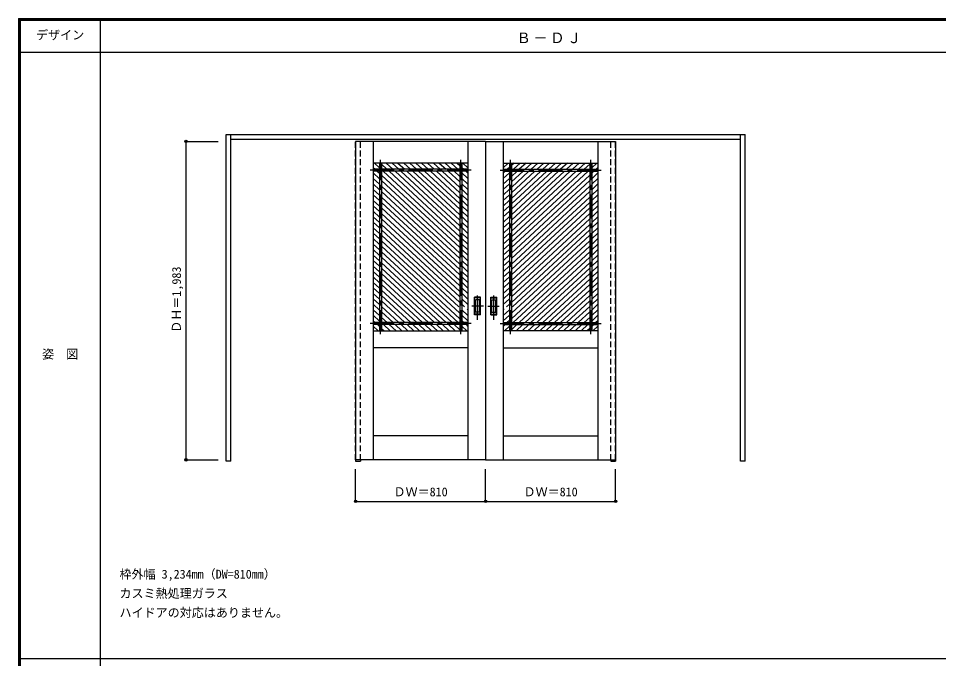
# Model space of a CAD drawing. Units: millimetres, scale not verified. Extents: x -6000 to 5700, y -4307 to 4175.
# Drawn here: x -6000 to -267, y 189 to 4175 of the extents above; entities that cross this region are included whole.
import ezdxf
from ezdxf.enums import TextEntityAlignment as Align

# ---------------------------------------------------------------- set-up
doc = ezdxf.new("R2010")
doc.units = ezdxf.units.MM
doc.header["$LTSCALE"] = 30
doc.header["$PDMODE"] = 32
doc.header["$PDSIZE"] = 15
doc.linetypes.add('CHAIN1', pattern=[8, 5, -1, 1, -1])
doc.linetypes.add('DASHED1', pattern=[1.8, 1.2, -0.6])
for name, color, linetype in [('0-2_扉', 7, 'Continuous'), ('0-4_枠', 3, 'Continuous'), ('0-6_引手', 7, 'Continuous'), ('0-A_文字', 7, 'Continuous'), ('0-B_寸法', 7, 'Continuous'), ('0-C_ハッチ', 4, 'Continuous'), ('F-1_枠', 6, 'Continuous'), ('F-A_文字', 7, 'Continuous')]:
    doc.layers.add(name, color=color, linetype=linetype)
doc.styles.add('ＭＳ ゴシック', font='')
doc.styles.get('ＭＳ ゴシック').set_extended_font_data('MS Gothic')

msp = doc.modelspace()

# ---------------------------------------------------------------- linework, layer by layer
at = {"layer": '0-2_扉'}
for p, q in [((-3789.15, 3409.5), (-3789.15, 1426.5)), ((-3199.15, 3409.5), (-3199.15, 1426.5)), ((-3089.15, 3409.5), (-3089.15, 1426.5)), ((-3089.15, 3409.5), (-3089.15, 1426.5)), ((-2979.15, 3409.5), (-2979.15, 1426.5)), ((-2389.15, 3409.5), (-2389.15, 1426.5)), ((-3199.15, 3274.5), (-3789.15, 3274.5)), ((-3750.4, 3274.5), (-3750.4, 3235.75)), ((-3737.9, 3274.5), (-3737.9, 3235.75)), ((-3250.4, 3274.5), (-3250.4, 3235.75)), ((-3237.9, 3274.5), (-3237.9, 3235.75)), ((-2979.15, 3274.5), (-2389.15, 3274.5)), ((-2940.4, 3274.5), (-2940.4, 3235.75)), ((-2927.9, 3274.5), (-2927.9, 3235.75)), ((-2440.4, 3274.5), (-2440.4, 3235.75)), ((-2427.9, 3274.5), (-2427.9, 3235.75)), ((-3199.15, 3235.75), (-3789.15, 3235.75)), ((-3199.15, 3223.25), (-3789.15, 3223.25)), ((-3750.4, 3223.25), (-3750.4, 2280.75)), ((-3737.9, 3223.25), (-3737.9, 2280.75)), ((-3250.4, 3223.25), (-3250.4, 2280.75)), ((-3237.9, 3223.25), (-3237.9, 2280.75)), ((-2979.15, 3235.75), (-2389.15, 3235.75)), ((-2979.15, 3223.25), (-2389.15, 3223.25)), ((-2940.4, 3223.25), (-2940.4, 2280.75)), ((-2927.9, 3223.25), (-2927.9, 2280.75)), ((-2440.4, 3223.25), (-2440.4, 2280.75)), ((-2427.9, 3223.25), (-2427.9, 2280.75)), ((-3199.15, 2280.75), (-3789.15, 2280.75)), ((-3199.15, 2268.25), (-3789.15, 2268.25)), ((-3750.4, 2268.25), (-3750.4, 2229.5)), ((-3737.9, 2268.25), (-3737.9, 2229.5)), ((-3250.4, 2268.25), (-3250.4, 2229.5)), ((-3237.9, 2268.25), (-3237.9, 2229.5)), ((-2979.15, 2280.75), (-2389.15, 2280.75)), ((-2979.15, 2268.25), (-2389.15, 2268.25)), ((-2940.4, 2268.25), (-2940.4, 2229.5)), ((-2927.9, 2268.25), (-2927.9, 2229.5)), ((-2440.4, 2268.25), (-2440.4, 2229.5)), ((-2427.9, 2268.25), (-2427.9, 2229.5)), ((-3789.15, 2229.5), (-3199.15, 2229.5)), ((-2389.15, 2229.5), (-2979.15, 2229.5)), ((-3199.15, 2124.5), (-3789.15, 2124.5)), ((-2979.15, 2124.5), (-2389.15, 2124.5)), ((-3199.15, 1576.5), (-3789.15, 1576.5)), ((-2979.15, 1576.5), (-2389.15, 1576.5)), ((-3089.15, 1426.5), (-3899.15, 1426.5)), ((-3089.15, 1426.5), (-2279.15, 1426.5))]:
    msp.add_line(p, q, dxfattribs=at)
at = {"layer": '0-2_扉', "linetype": 'CHAIN1'}
for p, q in [((-3744.15, 2208.43), (-3744.15, 3295.07)), ((-3244.15, 2208.43), (-3244.15, 3295.07)), ((-2934.15, 2208.43), (-2934.15, 3295.07)), ((-2434.15, 2208.43), (-2434.15, 3295.07)), ((-3178.96, 3229.5), (-3808.95, 3229.5)), ((-2999.34, 3229.5), (-2369.35, 3229.5)), ((-3178.96, 2274.5), (-3808.95, 2274.5)), ((-2999.34, 2274.5), (-2369.35, 2274.5))]:
    msp.add_line(p, q, dxfattribs=at)
at = {"layer": '0-2_扉'}
for points in [[(-3089.15, 3409.5), (-3899.15, 3409.5), (-3899.15, 1426)], [(-3089.15, 3409.5), (-2279.15, 3409.5), (-2279.15, 1426)]]:
    msp.add_lwpolyline(points, dxfattribs=at)
at = {"layer": '0-4_枠'}
for p, q in [((-4706.15, 1418), (-4706.15, 3453)), ((-4706.15, 3453), (-1472.15, 3453)), ((-4676.15, 1418), (-4676.15, 3453)), ((-1502.15, 1418), (-1502.15, 3453)), ((-1472.15, 1418), (-1472.15, 3453)), ((-4676.15, 3423), (-1502.15, 3423)), ((-4676.15, 1418), (-4706.15, 1418)), ((-3899.15, 1426.5), (-3899.15, 1418)), ((-3899.15, 1418), (-3869.15, 1418)), ((-3869.15, 1426.5), (-3869.15, 1418)), ((-2309.15, 1426.5), (-2309.15, 1418)), ((-2309.15, 1418), (-2279.15, 1418)), ((-2279.15, 1426.5), (-2279.15, 1418)), ((-1472.15, 1418), (-1502.15, 1418))]:
    msp.add_line(p, q, dxfattribs=at)
at = {"layer": '0-4_枠', "color": 4, "linetype": 'DASHED1'}
for p, q in [((-3899.15, 1426), (-3899.15, 3423)), ((-3869.15, 1426), (-3869.15, 3423)), ((-2309.15, 1426), (-2309.15, 3423)), ((-2279.15, 1426), (-2279.15, 3423))]:
    msp.add_line(p, q, dxfattribs=at)
at = {"layer": '0-6_引手', "linetype": 'CHAIN1'}
for p, q in [((-3140.15, 2298.77), (-3140.15, 2469.62)), ((-3140.15, 2298.77), (-3140.15, 2469.62)), ((-3038.15, 2298.77), (-3038.15, 2469.62)), ((-3102.08, 2384), (-3174.59, 2384)), ((-3102.08, 2384), (-3174.59, 2384)), ((-3076.22, 2384), (-3003.71, 2384))]:
    msp.add_line(p, q, dxfattribs=at)
at = {"layer": '0-6_引手'}
for p, q in [((-3121.15, 2439), (-3159.15, 2439)), ((-3159.15, 2329), (-3159.15, 2439)), ((-3121.15, 2439), (-3159.15, 2439)), ((-3159.15, 2329), (-3159.15, 2439)), ((-3127.65, 2423), (-3152.65, 2423)), ((-3152.65, 2345), (-3152.65, 2423)), ((-3127.65, 2423), (-3152.65, 2423)), ((-3152.65, 2345), (-3152.65, 2423)), ((-3127.65, 2345), (-3127.65, 2423)), ((-3127.65, 2345), (-3127.65, 2423)), ((-3121.15, 2329), (-3121.15, 2439)), ((-3121.15, 2329), (-3121.15, 2439)), ((-3057.15, 2439), (-3019.15, 2439)), ((-3057.15, 2329), (-3057.15, 2439)), ((-3050.65, 2423), (-3025.65, 2423)), ((-3050.65, 2345), (-3050.65, 2423)), ((-3025.65, 2345), (-3025.65, 2423)), ((-3019.15, 2329), (-3019.15, 2439)), ((-3121.15, 2329), (-3159.15, 2329)), ((-3121.15, 2329), (-3159.15, 2329)), ((-3127.65, 2345), (-3152.65, 2345)), ((-3127.65, 2345), (-3152.65, 2345)), ((-3057.15, 2329), (-3019.15, 2329)), ((-3050.65, 2345), (-3025.65, 2345))]:
    msp.add_line(p, q, dxfattribs=at)
at = {"layer": '0-6_引手', "linetype": 'DASHED1'}
for p, q in [((-3156.15, 2333), (-3156.15, 2435)), ((-3156.15, 2333), (-3156.15, 2435)), ((-3022.15, 2333), (-3022.15, 2435)), ((-3124.15, 2333), (-3156.15, 2333)), ((-3124.15, 2333), (-3156.15, 2333)), ((-3054.15, 2333), (-3022.15, 2333))]:
    msp.add_line(p, q, dxfattribs=at)
for points in [[(-3124.15, 2333), (-3124.15, 2435), (-3156.15, 2435)], [(-3124.15, 2333), (-3124.15, 2435), (-3156.15, 2435)], [(-3054.15, 2333), (-3054.15, 2435), (-3022.15, 2435)]]:
    msp.add_lwpolyline(points, dxfattribs=at)
at = {"layer": '0-B_寸法', "color": 4}
for p, q in [((-4956.15, 3409.5), (-4756.15, 3409.5)), ((-4956.15, 3409.5), (-4956.15, 1426.5)), ((-4956.15, 1426.5), (-4756.15, 1426.5)), ((-3899.15, 1168), (-3899.15, 1368)), ((-3089.15, 1168), (-3089.15, 1368)), ((-2279.15, 1168), (-2279.15, 1368)), ((-3899.15, 1168), (-2279.15, 1168))]:
    msp.add_line(p, q, dxfattribs=at)
at = {"layer": '0-B_寸法'}
for p in [(-4956.15, 3409.5), (-4956.15, 1426.5), (-3899.15, 1168), (-3089.15, 1168), (-2279.15, 1168)]:
    msp.add_point(p, dxfattribs=at)
at = {"layer": '0-C_ハッチ'}
for p, q in [((-3782.45, 3274.5), (-3750.4, 3244.83)), ((-3708.86, 3274.5), (-3667.01, 3235.75)), ((-3672.06, 3274.5), (-3630.21, 3235.75)), ((-3635.26, 3274.5), (-3593.41, 3235.75)), ((-3598.47, 3274.5), (-3556.62, 3235.75)), ((-3561.67, 3274.5), (-3519.82, 3235.75)), ((-3524.87, 3274.5), (-3483.02, 3235.75)), ((-3488.08, 3274.5), (-3446.23, 3235.75)), ((-3451.28, 3274.5), (-3409.43, 3235.75)), ((-3414.48, 3274.5), (-3372.63, 3235.75)), ((-3377.69, 3274.5), (-3335.84, 3235.75)), ((-3340.89, 3274.5), (-3299.04, 3235.75)), ((-3304.09, 3274.5), (-3262.24, 3235.75)), ((-3267.29, 3274.5), (-3250.4, 3258.86)), ((-3230.5, 3274.5), (-3199.15, 3245.47)), ((-2947.8, 3274.5), (-2979.15, 3245.47)), ((-2911.01, 3274.5), (-2927.9, 3258.86)), ((-2874.21, 3274.5), (-2916.06, 3235.75)), ((-2837.41, 3274.5), (-2879.26, 3235.75)), ((-2800.62, 3274.5), (-2842.47, 3235.75)), ((-2763.82, 3274.5), (-2805.67, 3235.75)), ((-2727.02, 3274.5), (-2768.87, 3235.75)), ((-2690.23, 3274.5), (-2732.08, 3235.75)), ((-2653.43, 3274.5), (-2695.28, 3235.75)), ((-2616.63, 3274.5), (-2658.48, 3235.75)), ((-2579.84, 3274.5), (-2621.69, 3235.75)), ((-2543.04, 3274.5), (-2584.89, 3235.75)), ((-2506.24, 3274.5), (-2548.09, 3235.75)), ((-2469.45, 3274.5), (-2511.3, 3235.75)), ((-2395.85, 3274.5), (-2427.9, 3244.83)), ((-3789.15, 3246.63), (-3777.4, 3235.75)), ((-3789.15, 3212.56), (-3750.4, 3176.68)), ((-3763.9, 3223.25), (-3750.4, 3210.75)), ((-3737.9, 3267.32), (-3703.8, 3235.75)), ((-3727.1, 3223.25), (-3250.4, 2781.86)), ((-3690.3, 3223.25), (-3250.4, 2815.93)), ((-3653.51, 3223.25), (-3250.4, 2850)), ((-3616.71, 3223.25), (-3250.4, 2884.08)), ((-3579.91, 3223.25), (-3250.4, 2918.15)), ((-3543.12, 3223.25), (-3250.4, 2952.22)), ((-3506.32, 3223.25), (-3250.4, 2986.29)), ((-3469.52, 3223.25), (-3250.4, 3020.36)), ((-3432.73, 3223.25), (-3250.4, 3054.43)), ((-3395.93, 3223.25), (-3250.4, 3088.5)), ((-3359.13, 3223.25), (-3250.4, 3122.57)), ((-3322.34, 3223.25), (-3250.4, 3156.64)), ((-3285.54, 3223.25), (-3250.4, 3190.72)), ((-3237.9, 3247.28), (-3225.44, 3235.75)), ((-3237.9, 3213.21), (-3199.15, 3177.33)), ((-3211.94, 3223.25), (-3199.15, 3211.4)), ((-2966.36, 3223.25), (-2979.15, 3211.4)), ((-2940.4, 3213.21), (-2979.15, 3177.33)), ((-2940.4, 3247.28), (-2952.86, 3235.75)), ((-2892.76, 3223.25), (-2927.9, 3190.72)), ((-2819.17, 3223.25), (-2927.9, 3122.57)), ((-2855.97, 3223.25), (-2927.9, 3156.64)), ((-2782.37, 3223.25), (-2927.9, 3088.5)), ((-2745.58, 3223.25), (-2927.9, 3054.43)), ((-2708.78, 3223.25), (-2927.9, 3020.36)), ((-2671.98, 3223.25), (-2927.9, 2986.29)), ((-2635.19, 3223.25), (-2927.9, 2952.22)), ((-2598.39, 3223.25), (-2927.9, 2918.15)), ((-2561.59, 3223.25), (-2927.9, 2884.08)), ((-2524.8, 3223.25), (-2927.9, 2850)), ((-2488, 3223.25), (-2927.9, 2815.93)), ((-2451.2, 3223.25), (-2927.9, 2781.86)), ((-2440.4, 3267.32), (-2474.5, 3235.75)), ((-2414.4, 3223.25), (-2427.9, 3210.75)), ((-2389.15, 3212.56), (-2427.9, 3176.68)), ((-2389.15, 3246.63), (-2400.9, 3235.75)), ((-3789.15, 3178.49), (-3750.4, 3142.61)), ((-3737.9, 3199.18), (-3250.4, 2747.79)), ((-3737.9, 3165.11), (-3250.4, 2713.72)), ((-3237.9, 3179.14), (-3199.15, 3143.26)), ((-2940.4, 3179.14), (-2979.15, 3143.26)), ((-2440.4, 3199.18), (-2927.9, 2747.79)), ((-2440.4, 3165.11), (-2927.9, 2713.72)), ((-2389.15, 3178.49), (-2427.9, 3142.61)), ((-3789.15, 3144.42), (-3750.4, 3108.54)), ((-3789.15, 3110.35), (-3750.4, 3074.47)), ((-3737.9, 3131.04), (-3250.4, 2679.65)), ((-3737.9, 3096.97), (-3250.4, 2645.58)), ((-3237.9, 3145.07), (-3199.15, 3109.19)), ((-3237.9, 3111), (-3199.15, 3075.12)), ((-2940.4, 3145.07), (-2979.15, 3109.19)), ((-2940.4, 3111), (-2979.15, 3075.12)), ((-2440.4, 3131.04), (-2927.9, 2679.65)), ((-2440.4, 3096.97), (-2927.9, 2645.58)), ((-2389.15, 3144.42), (-2427.9, 3108.54)), ((-2389.15, 3110.35), (-2427.9, 3074.47)), ((-3789.15, 3076.28), (-3750.4, 3040.4)), ((-3789.15, 3042.21), (-3750.4, 3006.33)), ((-3737.9, 3062.9), (-3250.4, 2611.51)), ((-3237.9, 3076.93), (-3199.15, 3041.05)), ((-3237.9, 3042.86), (-3199.15, 3006.98)), ((-2940.4, 3076.93), (-2979.15, 3041.05)), ((-2940.4, 3042.86), (-2979.15, 3006.98)), ((-2440.4, 3062.9), (-2927.9, 2611.51)), ((-2389.15, 3076.28), (-2427.9, 3040.4)), ((-2389.15, 3042.21), (-2427.9, 3006.33)), ((-3789.15, 3008.14), (-3750.4, 2972.26)), ((-3737.9, 3028.82), (-3250.4, 2577.44)), ((-3737.9, 2994.75), (-3250.4, 2543.36)), ((-3237.9, 3008.79), (-3199.15, 2972.91)), ((-2940.4, 3008.79), (-2979.15, 2972.91)), ((-2440.4, 3028.82), (-2927.9, 2577.44)), ((-2440.4, 2994.75), (-2927.9, 2543.36)), ((-2389.15, 3008.14), (-2427.9, 2972.26)), ((-3789.15, 2974.07), (-3750.4, 2938.19)), ((-3789.15, 2939.99), (-3750.4, 2904.11)), ((-3737.9, 2960.68), (-3250.4, 2509.29)), ((-3737.9, 2926.61), (-3250.4, 2475.22)), ((-3237.9, 2974.71), (-3199.15, 2938.83)), ((-3237.9, 2940.64), (-3199.15, 2904.76)), ((-2940.4, 2974.71), (-2979.15, 2938.83)), ((-2940.4, 2940.64), (-2979.15, 2904.76)), ((-2440.4, 2960.68), (-2927.9, 2509.29)), ((-2440.4, 2926.61), (-2927.9, 2475.22)), ((-2389.15, 2974.07), (-2427.9, 2938.19)), ((-2389.15, 2939.99), (-2427.9, 2904.11)), ((-3789.15, 2905.92), (-3750.4, 2870.04)), ((-3789.15, 2871.85), (-3750.4, 2835.97)), ((-3737.9, 2892.54), (-3250.4, 2441.15)), ((-3237.9, 2906.57), (-3199.15, 2870.69)), ((-3237.9, 2872.5), (-3199.15, 2836.62)), ((-2940.4, 2906.57), (-2979.15, 2870.69)), ((-2940.4, 2872.5), (-2979.15, 2836.62)), ((-2440.4, 2892.54), (-2927.9, 2441.15)), ((-2389.15, 2905.92), (-2427.9, 2870.04)), ((-2389.15, 2871.85), (-2427.9, 2835.97)), ((-3789.15, 2837.78), (-3750.4, 2801.9)), ((-3737.9, 2858.47), (-3250.4, 2407.08)), ((-3737.9, 2824.4), (-3256.3, 2378.47)), ((-3237.9, 2838.43), (-3199.15, 2802.55)), ((-2940.4, 2838.43), (-2979.15, 2802.55)), ((-2440.4, 2858.47), (-2927.9, 2407.08)), ((-2440.4, 2824.4), (-2922, 2378.47)), ((-2389.15, 2837.78), (-2427.9, 2801.9)), ((-3789.15, 2803.71), (-3750.4, 2767.83)), ((-3789.15, 2769.64), (-3750.4, 2733.76)), ((-3737.9, 2790.33), (-3250.4, 2338.94)), ((-3737.9, 2756.26), (-3250.4, 2304.87)), ((-3237.9, 2804.36), (-3199.15, 2768.48)), ((-3237.9, 2770.29), (-3199.15, 2734.41)), ((-2940.4, 2804.36), (-2979.15, 2768.48)), ((-2940.4, 2770.29), (-2979.15, 2734.41)), ((-2440.4, 2790.33), (-2927.9, 2338.94)), ((-2440.4, 2756.26), (-2927.9, 2304.87)), ((-2389.15, 2803.71), (-2427.9, 2767.83)), ((-2389.15, 2769.64), (-2427.9, 2733.76)), ((-3789.15, 2735.57), (-3750.4, 2699.69)), ((-3789.15, 2701.5), (-3750.4, 2665.62)), ((-3737.9, 2722.19), (-3261.15, 2280.75)), ((-3237.9, 2736.22), (-3199.15, 2700.34)), ((-3237.9, 2702.15), (-3199.15, 2666.27)), ((-2940.4, 2736.22), (-2979.15, 2700.34)), ((-2940.4, 2702.15), (-2979.15, 2666.27)), ((-2440.4, 2722.19), (-2917.15, 2280.75)), ((-2389.15, 2735.57), (-2427.9, 2699.69)), ((-2389.15, 2701.5), (-2427.9, 2665.62)), ((-3789.15, 2667.43), (-3750.4, 2631.55)), ((-3737.9, 2688.11), (-3297.95, 2280.75)), ((-3737.9, 2654.04), (-3334.74, 2280.75)), ((-3237.9, 2668.08), (-3199.15, 2632.2)), ((-2940.4, 2668.08), (-2979.15, 2632.2)), ((-2440.4, 2688.11), (-2880.35, 2280.75)), ((-2440.4, 2654.04), (-2843.56, 2280.75)), ((-2389.15, 2667.43), (-2427.9, 2631.55)), ((-3789.15, 2633.35), (-3750.4, 2597.48)), ((-3789.15, 2599.28), (-3750.4, 2563.4)), ((-3737.9, 2619.97), (-3371.54, 2280.75)), ((-3737.9, 2585.9), (-3408.34, 2280.75)), ((-3237.9, 2634), (-3199.15, 2598.12)), ((-3237.9, 2599.93), (-3199.15, 2564.05)), ((-2940.4, 2634), (-2979.15, 2598.12)), ((-2940.4, 2599.93), (-2979.15, 2564.05)), ((-2440.4, 2619.97), (-2806.76, 2280.75)), ((-2440.4, 2585.9), (-2769.96, 2280.75)), ((-2389.15, 2633.35), (-2427.9, 2597.48)), ((-2389.15, 2599.28), (-2427.9, 2563.4)), ((-3789.15, 2565.21), (-3750.4, 2529.33)), ((-3789.15, 2531.14), (-3750.4, 2495.26)), ((-3737.9, 2551.83), (-3445.13, 2280.75)), ((-3237.9, 2565.86), (-3199.15, 2529.98)), ((-3237.9, 2531.79), (-3199.15, 2495.91)), ((-2940.4, 2565.86), (-2979.15, 2529.98)), ((-2940.4, 2531.79), (-2979.15, 2495.91)), ((-2440.4, 2551.83), (-2733.17, 2280.75)), ((-2389.15, 2565.21), (-2427.9, 2529.33)), ((-2389.15, 2531.14), (-2427.9, 2495.26)), ((-3789.15, 2497.07), (-3750.4, 2461.19)), ((-3737.9, 2517.76), (-3481.93, 2280.75)), ((-3737.9, 2483.69), (-3518.73, 2280.75)), ((-3237.9, 2497.72), (-3199.15, 2461.84)), ((-2940.4, 2497.72), (-2979.15, 2461.84)), ((-2440.4, 2517.76), (-2696.37, 2280.75)), ((-2440.4, 2483.69), (-2659.57, 2280.75)), ((-2389.15, 2497.07), (-2427.9, 2461.19)), ((-3789.15, 2463), (-3750.4, 2427.12)), ((-3789.15, 2428.93), (-3750.4, 2393.05)), ((-3737.9, 2449.62), (-3555.52, 2280.75)), ((-3737.9, 2415.55), (-3592.32, 2280.75)), ((-3237.9, 2463.65), (-3199.15, 2427.77)), ((-3237.9, 2429.58), (-3199.15, 2393.7)), ((-2940.4, 2463.65), (-2979.15, 2427.77)), ((-2940.4, 2429.58), (-2979.15, 2393.7)), ((-2440.4, 2449.62), (-2622.78, 2280.75)), ((-2440.4, 2415.55), (-2585.98, 2280.75)), ((-2389.15, 2463), (-2427.9, 2427.12)), ((-2389.15, 2428.93), (-2427.9, 2393.05)), ((-3789.15, 2394.86), (-3750.4, 2358.98)), ((-3789.15, 2360.79), (-3750.4, 2324.91)), ((-3737.9, 2381.47), (-3629.12, 2280.75)), ((-3237.9, 2395.51), (-3220.07, 2379)), ((-3237.9, 2361.44), (-3199.15, 2325.56)), ((-3204.96, 2365), (-3199.15, 2359.63)), ((-2973.35, 2365), (-2979.15, 2359.63)), ((-2940.4, 2361.44), (-2979.15, 2325.56)), ((-2940.4, 2395.51), (-2958.23, 2379)), ((-2440.4, 2381.47), (-2549.18, 2280.75)), ((-2389.15, 2394.86), (-2427.9, 2358.98)), ((-2389.15, 2360.79), (-2427.9, 2324.91)), ((-3789.15, 2326.72), (-3750.4, 2290.84)), ((-3737.9, 2347.4), (-3665.91, 2280.75)), ((-3737.9, 2313.33), (-3702.71, 2280.75)), ((-3237.9, 2327.36), (-3199.15, 2291.48)), ((-3237.9, 2293.29), (-3224.35, 2280.75)), ((-2940.4, 2327.36), (-2979.15, 2291.48)), ((-2940.4, 2293.29), (-2953.95, 2280.75)), ((-2440.4, 2347.4), (-2512.39, 2280.75)), ((-2440.4, 2313.33), (-2475.59, 2280.75)), ((-2389.15, 2326.72), (-2427.9, 2290.84)), ((-3789.15, 2292.64), (-3776.3, 2280.75)), ((-3789.15, 2258.57), (-3757.75, 2229.5)), ((-3762.8, 2268.25), (-3750.4, 2256.76)), ((-3737.9, 2245.19), (-3720.95, 2229.5)), ((-3726.01, 2268.25), (-3684.16, 2229.5)), ((-3689.21, 2268.25), (-3647.36, 2229.5)), ((-3652.41, 2268.25), (-3610.56, 2229.5)), ((-3615.62, 2268.25), (-3573.77, 2229.5)), ((-3578.82, 2268.25), (-3536.97, 2229.5)), ((-3542.02, 2268.25), (-3500.17, 2229.5)), ((-3505.23, 2268.25), (-3463.38, 2229.5)), ((-3468.43, 2268.25), (-3426.58, 2229.5)), ((-3431.63, 2268.25), (-3389.78, 2229.5)), ((-3394.84, 2268.25), (-3352.99, 2229.5)), ((-3358.04, 2268.25), (-3316.19, 2229.5)), ((-3321.24, 2268.25), (-3279.39, 2229.5)), ((-3284.45, 2268.25), (-3250.4, 2236.73)), ((-3237.9, 2259.22), (-3205.8, 2229.5)), ((-3210.85, 2268.25), (-3199.15, 2257.41)), ((-2967.45, 2268.25), (-2979.15, 2257.41)), ((-2940.4, 2259.22), (-2972.5, 2229.5)), ((-2893.85, 2268.25), (-2927.9, 2236.73)), ((-2857.06, 2268.25), (-2898.91, 2229.5)), ((-2820.26, 2268.25), (-2862.11, 2229.5)), ((-2783.46, 2268.25), (-2825.31, 2229.5)), ((-2746.67, 2268.25), (-2788.52, 2229.5)), ((-2709.87, 2268.25), (-2751.72, 2229.5)), ((-2673.07, 2268.25), (-2714.92, 2229.5)), ((-2636.28, 2268.25), (-2678.13, 2229.5)), ((-2599.48, 2268.25), (-2641.33, 2229.5)), ((-2562.68, 2268.25), (-2604.53, 2229.5)), ((-2525.89, 2268.25), (-2567.74, 2229.5)), ((-2489.09, 2268.25), (-2530.94, 2229.5)), ((-2452.29, 2268.25), (-2494.14, 2229.5)), ((-2440.4, 2245.19), (-2457.35, 2229.5)), ((-2415.5, 2268.25), (-2427.9, 2256.76)), ((-2389.15, 2258.57), (-2420.55, 2229.5)), ((-2389.15, 2292.64), (-2402, 2280.75))]:
    msp.add_line(p, q, dxfattribs=at)
at = {"layer": 'F-1_枠'}
for p, q in [((-6000, 4175), (5700, 4175)), ((-6000, 4175), (-6000, -4205)), ((-6000, 4170), (5700, 4170)), ((-6000, 4165), (5700, 4165)), ((-5995, 4175), (-5995, -4205)), ((-5990, 4175), (-5990, -4205)), ((-5490, 4175), (-5490, -3790)), ((-6000, 3965), (5700, 3965)), ((-6000, 190.5), (5700, 190.5))]:
    msp.add_line(p, q, dxfattribs=at)

# ---------------------------------------------------------------- texts
at = {"layer": '0-A_文字', "style": 'ＭＳ ゴシック'}
for s, p in [('枠外幅 3,234mm（DW=810mm）', (-5370, 670.5)), ('カスミ熱処理ガラス', (-5370, 550.5)), ('ハイドアの対応はありません。', (-5370, 430.5))]:
    msp.add_text(s, height=54.99, dxfattribs=at).set_placement(p, align=Align.BOTTOM_LEFT)
at = {"layer": '0-A_文字', "insert": (-2897.5, 4020), "char_height": 65.98, "attachment_point": 7, "style": 'ＭＳ ゴシック'}
msp.add_mtext('\\T1.17;Ｂ－ＤＪ', dxfattribs=at)
at = {"layer": '0-B_寸法', "style": 'ＭＳ ゴシック'}
msp.add_text('ＤＨ＝1,983', height=54.99, rotation=90, dxfattribs=at).set_placement((-4971.15, 2217.75), align=Align.BOTTOM_LEFT)
for p in [(-3662.9, 1183), (-2852.9, 1183)]:
    msp.add_text('ＤＷ＝810', height=54.99, dxfattribs=at).set_placement(p, align=Align.BOTTOM_LEFT)
at = {"layer": 'F-A_文字', "style": 'ＭＳ ゴシック'}
for s, p in [('デザイン', (-5890, 4027.5)), ('姿\u3000図', (-5852.5, 2040.25))]:
    msp.add_text(s, height=54.99, dxfattribs=at).set_placement(p, align=Align.BOTTOM_LEFT)

doc.saveas('drawing.dxf')
